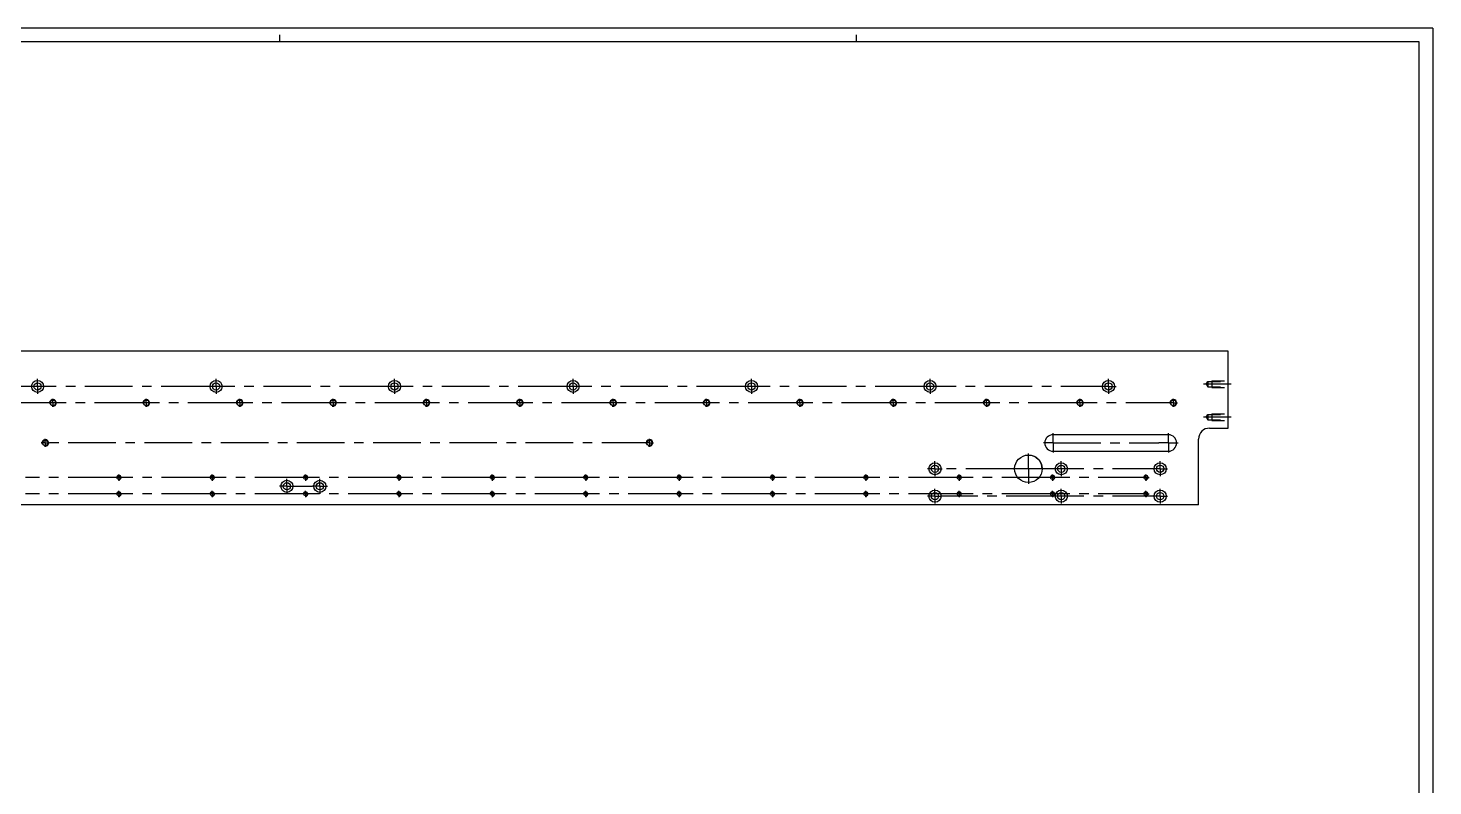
# Model space of a CAD drawing. Header units: millimetres. Extents: x 0 to 2102, y 0 to 1485.
# Drawn here: x 824 to 2102, y 795 to 1485 of the extents above; entities that cross this region are included whole.
import ezdxf

# ---------------------------------------------------------------- set-up
doc = ezdxf.new("R2010")
doc.units = ezdxf.units.MM
doc.header["$LTSCALE"] = 115.6375
doc.linetypes.add('CENTER', pattern=[0.6, 0.375, -0.075, 0.075, -0.075])
doc.linetypes.add('HIDDEN', pattern=[0.2, 0.1, -0.1])
doc.layers.get('0').update_dxf_attribs({"linetype": 'CONTINUOUS', "true_color": 0xffffff})
for name, color, linetype, true_color in [('02___PRT_ALL_AXES', 7, 'CONTINUOUS', 0xffffff), ('DEFAULT_1', 7, 'CENTER', 0xffffff), ('DEFAULT_2', 6, 'HIDDEN', 0xff00ff)]:
    doc.layers.add(name, color=color, linetype=linetype, true_color=true_color)

msp = doc.modelspace()

# ---------------------------------------------------------------- linework, layer by layer
at = {"color": 4, "linetype": 'CONTINUOUS', "true_color": 0x00ffff}
for q in [(0, 1485), (2102.5, 0)]:
    msp.add_line((2102.5, 1485), q, dxfattribs=at)
at = {"color": 7, "linetype": 'CONTINUOUS', "true_color": 0xffffff}
for p, q in [((2090, 1472.5), (12.5, 1472.5)), ((1052.5, 1478.8), (1052.5, 1472.5)), ((1577.5, 1478.8), (1577.5, 1472.5)), ((2090, 12.5), (2090, 1472.5)), ((1916.2, 1190.7), (391.2, 1190.7)), ((1916.2, 1120.7), (1916.2, 1190.7)), ((1899.2, 1120.7), (1916.2, 1120.7)), ((1889.2, 1050.7), (1889.2, 1110.7)), ((1889.2, 1050.7), (489.2, 1050.7))]:
    msp.add_line(p, q, dxfattribs=at)
at = {"color": 3, "linetype": 'CONTINUOUS', "true_color": 0x00ff00}
for centre, radius, start, end in [((846.2, 1143.7), 3, 255, 195), ((931.2, 1143.7), 3, 255, 195), ((1016.2, 1143.7), 3, 255, 195), ((1101.2, 1143.7), 3, 255, 195), ((1186.2, 1143.7), 3, 255, 195), ((1271.2, 1143.7), 3, 255, 195), ((1356.2, 1143.7), 3, 255, 195), ((1441.2, 1143.7), 3, 255, 195), ((1526.2, 1143.7), 3, 255, 195), ((1611.2, 1143.7), 3, 255, 195), ((1696.2, 1143.7), 3, 255, 195), ((1781.2, 1143.7), 3, 255, 195), ((1866.2, 1143.7), 3, 255, 195), ((839.2, 1107.2), 3, 255, 195), ((1389.2, 1107.2), 3, 255, 195), ((1734.2, 1083.7), 12.5, 0, 72.2602), ((906.2, 1075.7), 2, 255, 195), ((991.2, 1075.7), 2, 255, 195), ((1076.2, 1075.7), 2, 255, 195), ((1161.2, 1075.7), 2, 255, 195), ((1246.2, 1075.7), 2, 255, 195), ((1331.2, 1075.7), 2, 255, 195), ((1416.2, 1075.7), 2, 255, 195), ((1501.2, 1075.7), 2, 255, 195), ((1586.2, 1075.7), 2, 255, 195), ((1671.2, 1075.7), 2, 255, 195), ((1756.2, 1075.7), 2, 255, 195), ((1841.2, 1075.7), 2, 255, 195), ((906.2, 1060.7), 2, 255, 195), ((991.2, 1060.7), 2, 255, 195), ((1076.2, 1060.7), 2, 255, 195), ((1161.2, 1060.7), 2, 255, 195), ((1246.2, 1060.7), 2, 255, 195), ((1331.2, 1060.7), 2, 255, 195), ((1416.2, 1060.7), 2, 255, 195), ((1501.2, 1060.7), 2, 255, 195), ((1586.2, 1060.7), 2, 255, 195), ((1671.2, 1060.7), 2, 255, 195), ((1756.2, 1060.7), 2, 255, 195), ((1841.2, 1060.7), 2, 255, 195)]:
    msp.add_arc(centre, radius, start, end, dxfattribs=at)
at = {"color": 7, "linetype": 'CONTINUOUS', "true_color": 0xffffff}
msp.add_arc((1899.2, 1110.7), 10, 90, 180, dxfattribs=at)
at = {"layer": '02___PRT_ALL_AXES', "color": 4, "linetype": 'CENTER', "true_color": 0x00ffff}
for p, q in [((832.2, 1158.7), (832.2, 1165.5)), ((994.7, 1158.7), (994.7, 1165.5)), ((1157.2, 1158.7), (1157.2, 1165.5)), ((1319.7, 1158.7), (1319.7, 1165.5)), ((1482.2, 1158.7), (1482.2, 1165.5)), ((1644.7, 1158.7), (1644.7, 1165.5)), ((1807.2, 1158.7), (1807.2, 1165.5)), ((825.5, 1158.7), (669.7, 1158.7)), ((832.2, 1158.7), (825.5, 1158.7)), ((832.2, 1158.7), (832.2, 1152)), ((988, 1158.7), (832.2, 1158.7)), ((994.7, 1158.7), (988, 1158.7)), ((994.7, 1158.7), (994.7, 1152)), ((1150.5, 1158.7), (994.7, 1158.7)), ((1157.2, 1158.7), (1150.5, 1158.7)), ((1157.2, 1158.7), (1157.2, 1152)), ((1313, 1158.7), (1157.2, 1158.7)), ((1319.7, 1158.7), (1313, 1158.7)), ((1475.5, 1158.7), (1319.7, 1158.7)), ((1319.7, 1158.7), (1319.7, 1152)), ((1482.2, 1158.7), (1475.5, 1158.7)), ((1638, 1158.7), (1482.2, 1158.7)), ((1482.2, 1158.7), (1482.2, 1152)), ((1644.7, 1158.7), (1638, 1158.7)), ((1807.2, 1158.7), (1644.7, 1158.7)), ((1644.7, 1158.7), (1644.7, 1152)), ((1807.2, 1158.7), (1814, 1158.7)), ((1807.2, 1158.7), (1807.2, 1152)), ((1918.7, 1160.7), (1893.7, 1160.7)), ((842.5, 1143.7), (761.2, 1143.7)), ((846.2, 1143.7), (842.5, 1143.7)), ((846.2, 1143.7), (846.2, 1147.5)), ((846.2, 1143.7), (846.2, 1140)), ((927.5, 1143.7), (846.2, 1143.7)), ((931.2, 1143.7), (927.5, 1143.7)), ((931.2, 1143.7), (931.2, 1147.5)), ((931.2, 1143.7), (931.2, 1140)), ((1012.5, 1143.7), (931.2, 1143.7)), ((1016.2, 1143.7), (1012.5, 1143.7)), ((1016.2, 1143.7), (1016.2, 1147.5)), ((1016.2, 1143.7), (1016.2, 1140)), ((1097.5, 1143.7), (1016.2, 1143.7)), ((1101.2, 1143.7), (1097.5, 1143.7)), ((1101.2, 1143.7), (1101.2, 1147.5)), ((1101.2, 1143.7), (1101.2, 1140)), ((1182.5, 1143.7), (1101.2, 1143.7)), ((1186.2, 1143.7), (1182.5, 1143.7)), ((1186.2, 1143.7), (1186.2, 1147.5)), ((1186.2, 1143.7), (1186.2, 1140)), ((1267.5, 1143.7), (1186.2, 1143.7)), ((1271.2, 1143.7), (1267.5, 1143.7)), ((1271.2, 1143.7), (1271.2, 1147.5)), ((1352.5, 1143.7), (1271.2, 1143.7)), ((1271.2, 1143.7), (1271.2, 1140)), ((1356.2, 1143.7), (1352.5, 1143.7)), ((1356.2, 1143.7), (1356.2, 1147.5)), ((1437.5, 1143.7), (1356.2, 1143.7)), ((1356.2, 1143.7), (1356.2, 1140)), ((1441.2, 1143.7), (1437.5, 1143.7)), ((1441.2, 1143.7), (1441.2, 1147.5)), ((1522.5, 1143.7), (1441.2, 1143.7)), ((1441.2, 1143.7), (1441.2, 1140)), ((1526.2, 1143.7), (1522.5, 1143.7)), ((1526.2, 1143.7), (1526.2, 1147.5)), ((1607.5, 1143.7), (1526.2, 1143.7)), ((1526.2, 1143.7), (1526.2, 1140)), ((1611.2, 1143.7), (1607.5, 1143.7)), ((1611.2, 1143.7), (1611.2, 1147.5)), ((1692.5, 1143.7), (1611.2, 1143.7)), ((1611.2, 1143.7), (1611.2, 1140)), ((1696.2, 1143.7), (1692.5, 1143.7)), ((1696.2, 1143.7), (1696.2, 1147.5)), ((1777.5, 1143.7), (1696.2, 1143.7)), ((1696.2, 1143.7), (1696.2, 1140)), ((1781.2, 1143.7), (1777.5, 1143.7)), ((1781.2, 1143.7), (1781.2, 1147.5)), ((1866.2, 1143.7), (1781.2, 1143.7)), ((1781.2, 1143.7), (1781.2, 1140)), ((1866.2, 1143.7), (1866.2, 1147.5)), ((1866.2, 1143.7), (1870, 1143.7)), ((1866.2, 1143.7), (1866.2, 1140)), ((1918.7, 1130.7), (1893.7, 1130.7)), ((1756.7, 1107.2), (1756.7, 1116)), ((1861.7, 1107.2), (1861.7, 1116)), ((839.2, 1107.2), (835.6, 1107.2)), ((839.2, 1107.2), (839.2, 1110.9)), ((839.2, 1107.2), (839.2, 1103.6)), ((839.2, 1107.2), (842.9, 1107.2)), ((1389.2, 1107.2), (843, 1107.2)), ((1389.2, 1107.2), (1389.2, 1110.9)), ((1389.2, 1107.2), (1392.9, 1107.2)), ((1389.2, 1107.2), (1389.2, 1103.6)), ((1756.7, 1107.2), (1748, 1107.2)), ((1756.7, 1107.2), (1853, 1107.2)), ((1756.7, 1107.2), (1756.7, 1098.5)), ((1861.7, 1107.2), (1853, 1107.2)), ((1861.7, 1107.2), (1870.5, 1107.2)), ((1861.7, 1107.2), (1861.7, 1098.5)), ((1649.2, 1083.7), (1649.2, 1090.5)), ((1734.2, 1083.7), (1734.2, 1097.5)), ((1764.2, 1083.7), (1764.2, 1090.5)), ((1854.2, 1083.7), (1854.2, 1090.5)), ((903.3, 1075.7), (821.2, 1075.7)), ((906.2, 1075.7), (903.3, 1075.7)), ((906.2, 1075.7), (906.2, 1078.6)), ((906.2, 1075.7), (906.2, 1072.8)), ((988.3, 1075.7), (906.2, 1075.7)), ((991.2, 1075.7), (988.3, 1075.7)), ((991.2, 1075.7), (991.2, 1078.6)), ((991.2, 1075.7), (991.2, 1072.8)), ((1073.3, 1075.7), (991.2, 1075.7)), ((1059.2, 1067.7), (1059.2, 1074.5)), ((1076.2, 1075.7), (1073.3, 1075.7)), ((1076.2, 1075.7), (1076.2, 1078.6)), ((1076.2, 1075.7), (1076.2, 1072.8)), ((1158.3, 1075.7), (1076.2, 1075.7)), ((1089.2, 1067.7), (1089.2, 1074.5)), ((1161.2, 1075.7), (1158.3, 1075.7)), ((1161.2, 1075.7), (1161.2, 1078.6)), ((1243.3, 1075.7), (1161.2, 1075.7)), ((1161.2, 1075.7), (1161.2, 1072.8)), ((1246.2, 1075.7), (1243.3, 1075.7)), ((1246.2, 1075.7), (1246.2, 1078.6)), ((1328.3, 1075.7), (1246.2, 1075.7)), ((1246.2, 1075.7), (1246.2, 1072.8)), ((1331.2, 1075.7), (1328.3, 1075.7)), ((1331.2, 1075.7), (1331.2, 1078.6)), ((1413.3, 1075.7), (1331.2, 1075.7)), ((1331.2, 1075.7), (1331.2, 1072.8)), ((1416.2, 1075.7), (1413.3, 1075.7)), ((1416.2, 1075.7), (1416.2, 1078.6)), ((1498.3, 1075.7), (1416.2, 1075.7)), ((1416.2, 1075.7), (1416.2, 1072.8)), ((1501.2, 1075.7), (1498.3, 1075.7)), ((1501.2, 1075.7), (1501.2, 1078.6)), ((1583.3, 1075.7), (1501.2, 1075.7)), ((1501.2, 1075.7), (1501.2, 1072.8)), ((1586.2, 1075.7), (1583.3, 1075.7)), ((1586.2, 1075.7), (1586.2, 1078.6)), ((1668.3, 1075.7), (1586.2, 1075.7)), ((1586.2, 1075.7), (1586.2, 1072.8)), ((1649.2, 1083.7), (1642.5, 1083.7)), ((1649.2, 1083.7), (1655.8, 1083.7)), ((1649.2, 1083.7), (1649.2, 1077)), ((1720.5, 1083.7), (1655.8, 1083.7)), ((1671.2, 1075.7), (1668.3, 1075.7)), ((1671.2, 1075.7), (1671.2, 1078.6)), ((1753.3, 1075.7), (1671.2, 1075.7)), ((1671.2, 1075.7), (1671.2, 1072.8)), ((1734.2, 1083.7), (1720.5, 1083.7)), ((1757.5, 1083.7), (1734.2, 1083.7)), ((1734.2, 1083.7), (1734.2, 1070)), ((1756.2, 1075.7), (1753.3, 1075.7)), ((1756.2, 1075.7), (1756.2, 1078.6)), ((1841.2, 1075.7), (1756.2, 1075.7)), ((1756.2, 1075.7), (1756.2, 1072.8)), ((1764.2, 1083.7), (1757.5, 1083.7)), ((1854.2, 1083.7), (1764.2, 1083.7)), ((1764.2, 1083.7), (1764.2, 1077)), ((1841.2, 1075.7), (1841.2, 1078.6)), ((1841.2, 1075.7), (1844.1, 1075.7)), ((1841.2, 1075.7), (1841.2, 1072.8)), ((1854.2, 1083.7), (1861, 1083.7)), ((1854.2, 1083.7), (1854.2, 1077)), ((906.2, 1060.7), (906.2, 1063.6)), ((991.2, 1060.7), (991.2, 1063.6)), ((1059.2, 1067.7), (1052.5, 1067.7)), ((1059.2, 1067.7), (1059.2, 1061)), ((1059.2, 1067.7), (1082.5, 1067.7)), ((1076.2, 1060.7), (1076.2, 1063.6)), ((1089.2, 1067.7), (1082.5, 1067.7)), ((1089.2, 1067.7), (1089.2, 1061)), ((1089.2, 1067.7), (1096, 1067.7)), ((1161.2, 1060.7), (1161.2, 1063.6)), ((1246.2, 1060.7), (1246.2, 1063.6)), ((1331.2, 1060.7), (1331.2, 1063.6)), ((1416.2, 1060.7), (1416.2, 1063.6)), ((1501.2, 1060.7), (1501.2, 1063.6)), ((1586.2, 1060.7), (1586.2, 1063.6)), ((1649.2, 1058.7), (1649.2, 1065.5)), ((1671.2, 1060.7), (1671.2, 1063.6)), ((1756.2, 1060.7), (1756.2, 1063.6)), ((1764.2, 1058.7), (1764.2, 1065.5)), ((1841.2, 1060.7), (1841.2, 1063.6)), ((1854.2, 1058.7), (1854.2, 1065.5)), ((903.3, 1060.7), (821.2, 1060.7)), ((906.2, 1060.7), (903.3, 1060.7)), ((906.2, 1060.7), (906.2, 1057.8)), ((988.3, 1060.7), (906.2, 1060.7)), ((991.2, 1060.7), (988.3, 1060.7)), ((991.2, 1060.7), (991.2, 1057.8)), ((1073.3, 1060.7), (991.2, 1060.7)), ((1076.2, 1060.7), (1073.3, 1060.7)), ((1076.2, 1060.7), (1076.2, 1057.8)), ((1158.3, 1060.7), (1076.2, 1060.7)), ((1161.2, 1060.7), (1158.3, 1060.7)), ((1243.3, 1060.7), (1161.2, 1060.7)), ((1161.2, 1060.7), (1161.2, 1057.8)), ((1246.2, 1060.7), (1243.3, 1060.7)), ((1328.3, 1060.7), (1246.2, 1060.7)), ((1246.2, 1060.7), (1246.2, 1057.8)), ((1331.2, 1060.7), (1328.3, 1060.7)), ((1413.3, 1060.7), (1331.2, 1060.7)), ((1331.2, 1060.7), (1331.2, 1057.8)), ((1416.2, 1060.7), (1413.3, 1060.7)), ((1498.3, 1060.7), (1416.2, 1060.7)), ((1416.2, 1060.7), (1416.2, 1057.8)), ((1501.2, 1060.7), (1498.3, 1060.7)), ((1583.3, 1060.7), (1501.2, 1060.7)), ((1501.2, 1060.7), (1501.2, 1057.8)), ((1586.2, 1060.7), (1583.3, 1060.7)), ((1668.3, 1060.7), (1586.2, 1060.7)), ((1586.2, 1060.7), (1586.2, 1057.8)), ((1649.2, 1058.7), (1642.5, 1058.7)), ((1649.2, 1058.7), (1655.2, 1058.7)), ((1649.2, 1058.7), (1649.2, 1052)), ((1757.5, 1058.7), (1655.2, 1058.7)), ((1671.2, 1060.7), (1668.3, 1060.7)), ((1753.3, 1060.7), (1671.2, 1060.7)), ((1671.2, 1060.7), (1671.2, 1057.8)), ((1756.2, 1060.7), (1753.3, 1060.7)), ((1841.2, 1060.7), (1756.2, 1060.7)), ((1756.2, 1060.7), (1756.2, 1057.8)), ((1764.2, 1058.7), (1757.5, 1058.7)), ((1854.2, 1058.7), (1764.2, 1058.7)), ((1764.2, 1058.7), (1764.2, 1052)), ((1841.2, 1060.7), (1844.1, 1060.7)), ((1841.2, 1060.7), (1841.2, 1057.8)), ((1854.2, 1058.7), (1861, 1058.7)), ((1854.2, 1058.7), (1854.2, 1052))]:
    msp.add_line(p, q, dxfattribs=at)
at = {"layer": '02___PRT_ALL_AXES', "color": 6, "linetype": 'HIDDEN', "true_color": 0xff00ff}
for p, q in [((1896.2, 1160.7), (1897.7, 1163.2)), ((1896.2, 1160.7), (1897.7, 1158.2)), ((1897.7, 1163.2), (1916.2, 1163.2)), ((1897.7, 1163.2), (1897.7, 1158.2)), ((1897.7, 1158.2), (1916.2, 1158.2)), ((1916.2, 1158.2), (1916.2, 1163.2)), ((1896.2, 1130.7), (1897.7, 1133.2)), ((1896.2, 1130.7), (1897.7, 1128.2)), ((1897.7, 1133.2), (1916.2, 1133.2)), ((1897.7, 1133.2), (1897.7, 1128.2)), ((1897.7, 1128.2), (1916.2, 1128.2)), ((1916.2, 1128.2), (1916.2, 1133.2))]:
    msp.add_line(p, q, dxfattribs=at)
at = {"layer": '02___PRT_ALL_AXES', "color": 7, "linetype": 'CONTINUOUS', "true_color": 0xffffff}
for p, q in [((1861.7, 1114.7), (1756.7, 1114.7)), ((1756.7, 1099.7), (1861.7, 1099.7))]:
    msp.add_line(p, q, dxfattribs=at)
for centre, radius in [((832.2, 1158.7), 5.5), ((994.7, 1158.7), 5.5), ((1157.2, 1158.7), 5.5), ((1319.7, 1158.7), 5.5), ((1482.2, 1158.7), 5.5), ((1644.7, 1158.7), 5.5), ((1807.2, 1158.7), 5.5), ((832.2, 1158.7), 3.3), ((994.7, 1158.7), 3.3), ((1157.2, 1158.7), 3.3), ((1319.7, 1158.7), 3.3), ((1482.2, 1158.7), 3.3), ((1644.7, 1158.7), 3.3), ((1807.2, 1158.7), 3.3), ((846.2, 1143.7), 2.5), ((931.2, 1143.7), 2.5), ((1016.2, 1143.7), 2.5), ((1101.2, 1143.7), 2.5), ((1186.2, 1143.7), 2.5), ((1271.2, 1143.7), 2.5), ((1356.2, 1143.7), 2.5), ((1441.2, 1143.7), 2.5), ((1526.2, 1143.7), 2.5), ((1611.2, 1143.7), 2.5), ((1696.2, 1143.7), 2.5), ((1781.2, 1143.7), 2.5), ((1866.2, 1143.7), 2.5), ((839.2, 1107.2), 2.4), ((1389.2, 1107.2), 2.4), ((1649.2, 1083.7), 5.5), ((1734.2, 1083.7), 12.5), ((1764.2, 1083.7), 5.5), ((1854.2, 1083.7), 5.5), ((906.2, 1075.7), 1.65), ((991.2, 1075.7), 1.65), ((1076.2, 1075.7), 1.65), ((1161.2, 1075.7), 1.65), ((1246.2, 1075.7), 1.65), ((1331.2, 1075.7), 1.65), ((1416.2, 1075.7), 1.65), ((1501.2, 1075.7), 1.65), ((1586.2, 1075.7), 1.65), ((1649.2, 1083.7), 3.3), ((1671.2, 1075.7), 1.65), ((1756.2, 1075.7), 1.65), ((1764.2, 1083.7), 3.3), ((1841.2, 1075.7), 1.65), ((1854.2, 1083.7), 3.3), ((906.2, 1060.7), 1.65), ((991.2, 1060.7), 1.65), ((1059.2, 1067.7), 5.5), ((1059.2, 1067.7), 3.3), ((1076.2, 1060.7), 1.65), ((1089.2, 1067.7), 5.5), ((1089.2, 1067.7), 3.3), ((1161.2, 1060.7), 1.65), ((1246.2, 1060.7), 1.65), ((1331.2, 1060.7), 1.65), ((1416.2, 1060.7), 1.65), ((1501.2, 1060.7), 1.65), ((1586.2, 1060.7), 1.65), ((1649.2, 1058.7), 5.5), ((1649.2, 1058.7), 3.3), ((1671.2, 1060.7), 1.65), ((1756.2, 1060.7), 1.65), ((1764.2, 1058.7), 5.5), ((1764.2, 1058.7), 3.3), ((1841.2, 1060.7), 1.65), ((1854.2, 1058.7), 5.5), ((1854.2, 1058.7), 3.3)]:
    msp.add_circle(centre, radius, dxfattribs=at)
for centre, start, end in [((1756.7, 1107.2), 90, 270), ((1861.7, 1107.2), 270, 90)]:
    msp.add_arc(centre, 7.5, start, end, dxfattribs=at)
at = {"layer": 'DEFAULT_1', "color": 4, "linetype": 'CENTER', "true_color": 0x00ffff}
for p, q in [((1918.7, 1160.7), (1898.7, 1160.7)), ((1918.7, 1130.7), (1898.7, 1130.7))]:
    msp.add_line(p, q, dxfattribs=at)
at = {"layer": 'DEFAULT_2', "color": 6, "linetype": 'HIDDEN', "true_color": 0xff00ff}
for p, q in [((1901.2, 1163.7), (1916.2, 1163.7)), ((1901.2, 1163.7), (1901.2, 1157.7)), ((1901.2, 1157.7), (1916.2, 1157.7)), ((1901.2, 1133.7), (1916.2, 1133.7)), ((1901.2, 1133.7), (1901.2, 1127.7)), ((1901.2, 1127.7), (1916.2, 1127.7))]:
    msp.add_line(p, q, dxfattribs=at)

doc.saveas('drawing.dxf')
